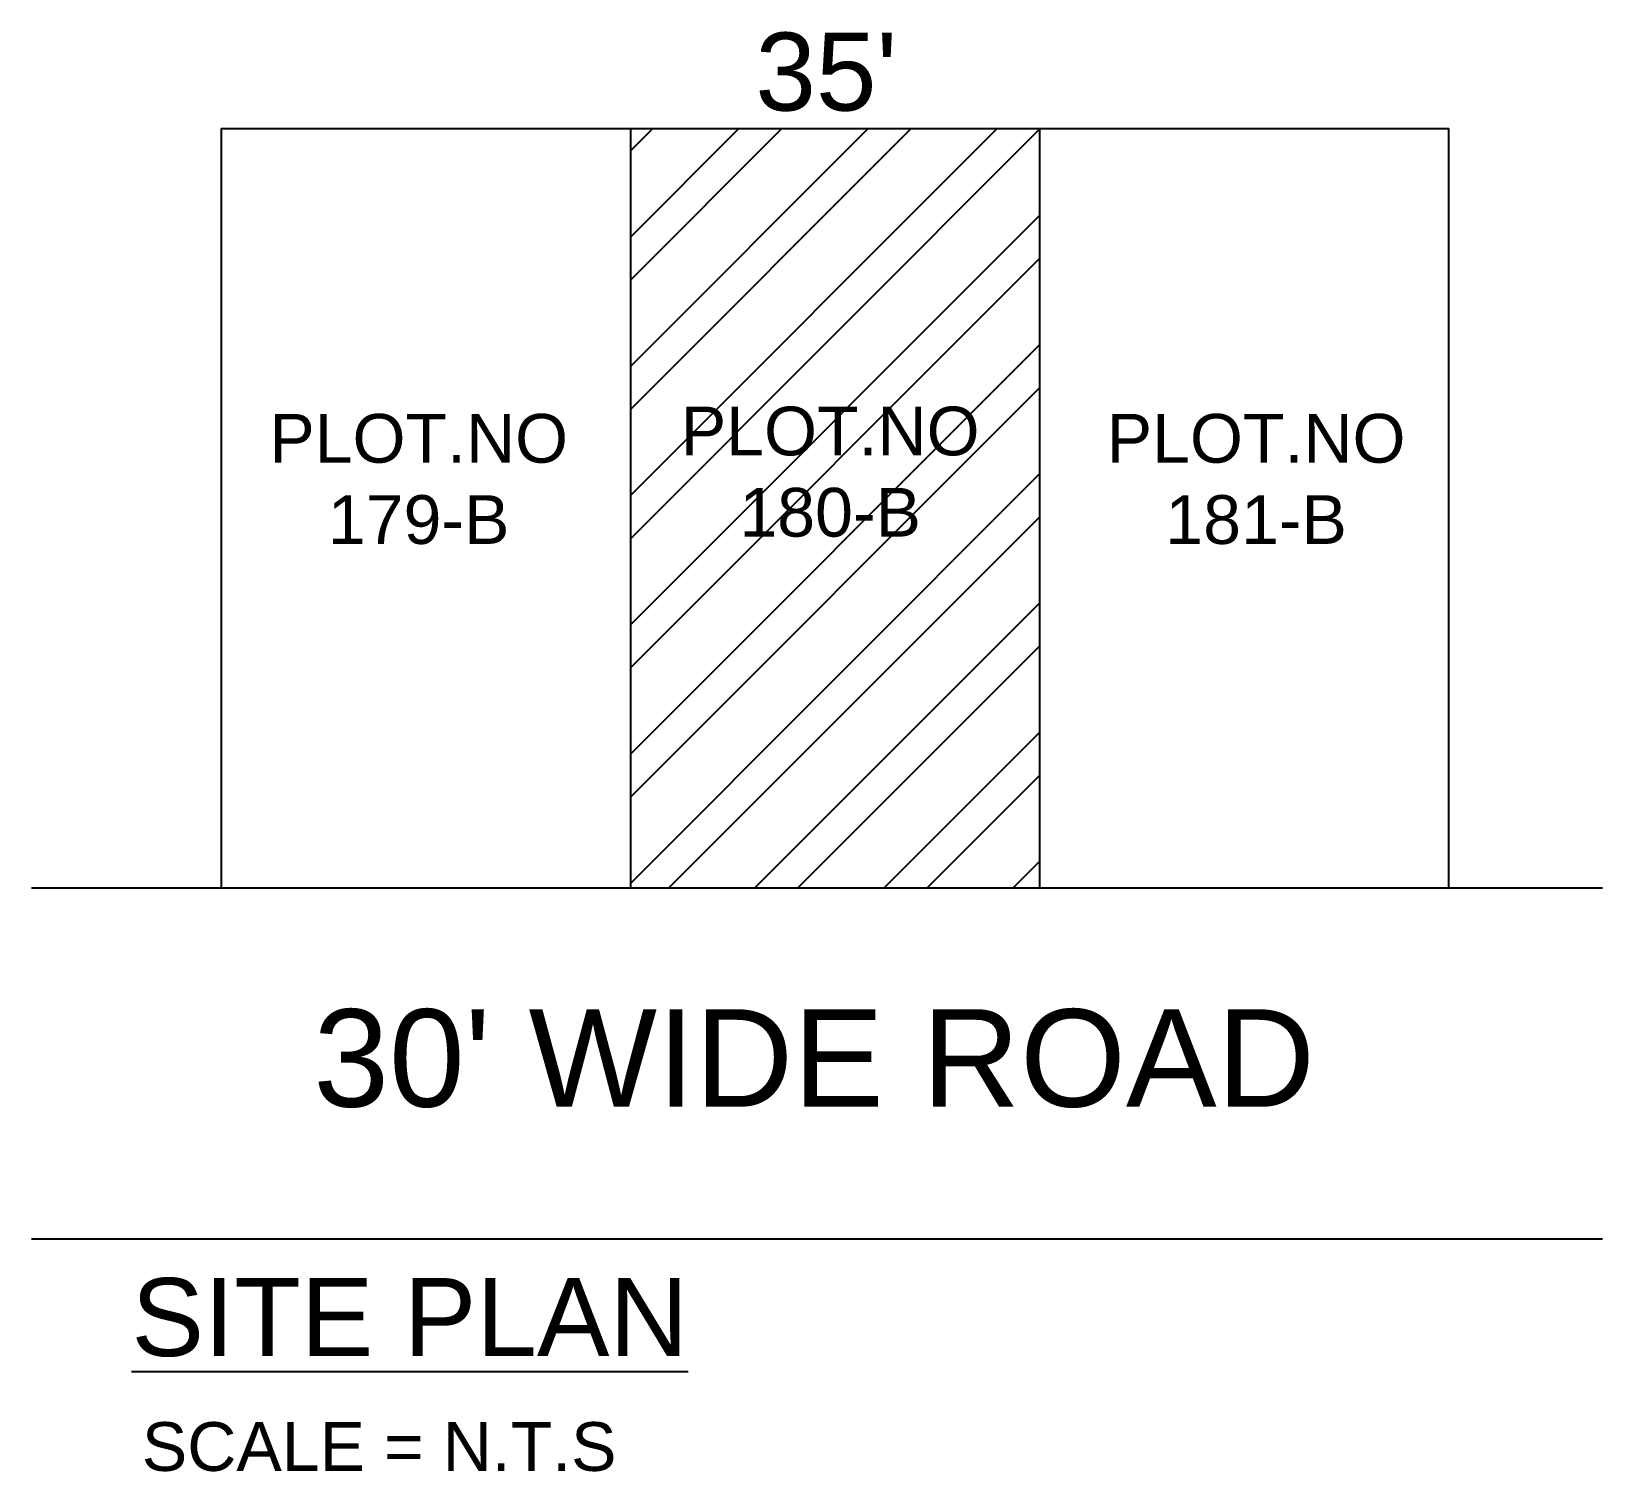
# Model space of a CAD drawing. Header units: inches. Extents: x -190 to 1423, y -1372 to 106.
import ezdxf

# ---------------------------------------------------------------- set-up
doc = ezdxf.new("R2010")
doc.units = ezdxf.units.IN
doc.header["$MEASUREMENT"] = 0

msp = doc.modelspace()

# ---------------------------------------------------------------- hatches: boundary and pattern name
h = msp.add_hatch()
h.set_pattern_fill('ANSI32', color=256, scale=250)
h.paths.add_polyline_path([(845.1, 6.2), (425.1, 6.2), (425.1, -772.9), (845.1, -772.9)])

# ---------------------------------------------------------------- linework, layer by layer
for p, q in [((5.1, 6.2), (1265.1, 6.2)), ((5.1, 6.2), (5.1, -773.8)), ((425.1, 6.2), (425.1, -773.8)), ((845.1, 6.2), (845.1, -773.8)), ((1265.1, -773.8), (1265.1, 6.2)), ((-189.5, -772.9), (1422.9, -772.9)), ((-189.5, -1132.9), (1422.9, -1132.9))]:
    msp.add_line(p, q)

# ---------------------------------------------------------------- texts
at = {"attachment_point": 1}
for s, width, heights, insert, char_height in [("\\pxqc;{\\f@Arial Unicode MS|b0|i0|c0|p34;35'}", 399.514, [0], (426.5, 104.6), 80), ('\\pxqc;{\\f@Arial Unicode MS|b0|i0|c0|p34;PLOT.NO\\P179-B}', 513.375, [0], (-48.8, -286.6), 50), ('\\pxqc;{\\f@Arial Unicode MS|b0|i0|c0|p34;PLOT.NO\\P180-B}', 513.375, [0], (373.5, -279.1), 50), ('\\pxqc;{\\f@Arial Unicode MS|b0|i0|c0|p34;PLOT.NO\\P181-B}', 513.375, [0], (810.6, -286.6), 50), ("{\\f@Arial Unicode MS|b0|i0|c0|p34;30' WIDE ROAD}", 1232.101, [0], (99.8, -897.3), 100), ('{\\f@Arial Unicode MS|b0|i0|c0|p34;\\LSITE PLAN}', 954.498, [0], (-86.9, -1173.1), 80), ('{\\f@Arial Unicode MS|b0|i0|c0|p34;SCALE = N.T.S}', 549.927, [0.166], (-76.2, -1320.9), 50)]:
    msp.add_mtext_dynamic_manual_height_columns(s, width=width, gutter_width=1, heights=heights, dxfattribs=dict(at, insert=insert, char_height=char_height))

doc.saveas('drawing.dxf')
